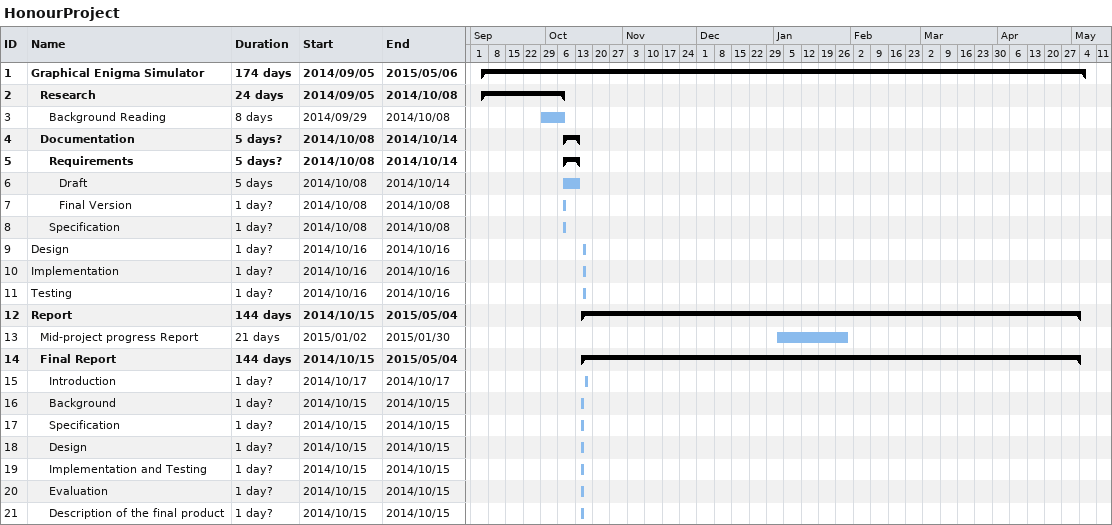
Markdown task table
HonourProject

| ID | Level | Task | Duration | Start | Finish |
|---|---|---|---|---|---|
| 1 | 1 | **Graphical Enigma Simulator** | 174d | 2014-09-05 | 2015-05-06 |
| 2 | 2 | **Research** | 24d | 2014-09-05 | 2014-10-08 |
| 3 | 3 | Background Reading | 8d | 2014-09-29 | 2014-10-08 |
| 4 | 2 | **Documentation** | 5d? | 2014-10-08 | 2014-10-14 |
| 5 | 3 | **Requirements** | 5d? | 2014-10-08 | 2014-10-14 |
| 6 | 4 | Draft | 5d | 2014-10-08 | 2014-10-14 |
| 7 | 4 | Final Version | 1d? | 2014-10-08 | 2014-10-08 |
| 8 | 3 | Specification | 1d? | 2014-10-08 | 2014-10-08 |
| 9 | 1 | Design | 1d? | 2014-10-16 | 2014-10-16 |
| 10 | 1 | Implementation | 1d? | 2014-10-16 | 2014-10-16 |
| 11 | 1 | Testing | 1d? | 2014-10-16 | 2014-10-16 |
| 12 | 1 | **Report** | 144d | 2014-10-15 | 2015-05-04 |
| 13 | 2 | Mid-project progress Report | 21d | 2015-01-02 | 2015-01-30 |
| 14 | 2 | **Final Report** | 144d | 2014-10-15 | 2015-05-04 |
| 15 | 3 | Introduction | 1d? | 2014-10-17 | 2014-10-17 |
| 16 | 3 | Background | 1d? | 2014-10-15 | 2014-10-15 |
| 17 | 3 | Specification | 1d? | 2014-10-15 | 2014-10-15 |
| 18 | 3 | Design | 1d? | 2014-10-15 | 2014-10-15 |
| 19 | 3 | Implementation and Testing | 1d? | 2014-10-15 | 2014-10-15 |
| 20 | 3 | Evaluation | 1d? | 2014-10-15 | 2014-10-15 |
| 21 | 3 | Description of the final product | 1d? | 2014-10-15 | 2014-10-15 |
